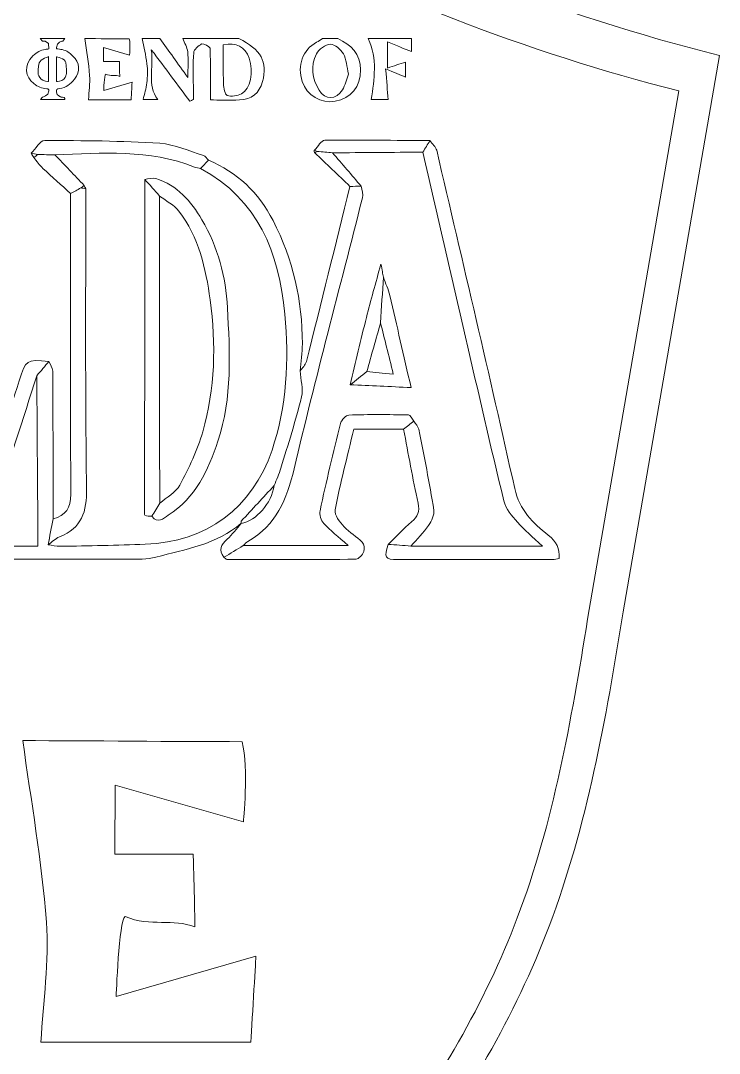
# Model space of a CAD drawing. Header units: inches. Extents: x 0 to 12, y 0 to 12.
# Drawn here: x 4.786 to 5.459, y 4.201 to 5.195 of the extents above; entities that cross this region are included whole.
import ezdxf

# ---------------------------------------------------------------- set-up
doc = ezdxf.new("R2010")
doc.units = ezdxf.units.IN
doc.header["$MEASUREMENT"] = 0

msp = doc.modelspace()

# ---------------------------------------------------------------- linework, layer by layer
at = {"color": 250, "lineweight": 0}
msp.add_line((5.36613, 4.62621), (5.45862, 5.16136), dxfattribs=at)
at = {"color": 5, "lineweight": 0}
msp.add_line((5.33192, 4.61898), (5.41979, 5.12738), dxfattribs=at)
at = {"color": 250, "lineweight": 0}
msp.add_arc((5.92303, 7.0067), 1.90288, 227.07072, 255.87394, dxfattribs=at)
at = {"color": 5, "lineweight": 0}
msp.add_arc((5.86098, 6.88044), 1.80773, 227.07072, 255.87394, dxfattribs=at)
at = {"color": 1, "lineweight": 0}
for points, knots in [([(4.82886, 5.17769), (4.82886, 5.17769), (4.82693, 5.17522), (4.82693, 5.17522), (4.82693, 5.17522), (4.82071, 5.1744), (4.82075, 5.16912), (4.82075, 5.16875), (4.82075, 5.16838), (4.82075, 5.16789), (4.82267, 5.16759), (4.82454, 5.16736), (4.82638, 5.167), (4.83109, 5.16609), (4.83282, 5.16425), (4.83639, 5.16103), (4.84336, 5.15474), (4.84402, 5.14592), (4.8381, 5.13865), (4.83375, 5.1333), (4.83038, 5.13076), (4.82374, 5.12958), (4.82073, 5.12905), (4.82072, 5.12912), (4.82075, 5.12605), (4.82078, 5.12261), (4.82534, 5.12139), (4.82534, 5.12139), (4.82534, 5.12139), (4.82629, 5.12137), (4.82677, 5.12137), (4.82916, 5.12136), (4.82893, 5.11892), (4.82893, 5.11892), (4.82893, 5.11892), (4.80531, 5.11892), (4.80531, 5.11892), (4.80531, 5.11892), (4.80726, 5.12137), (4.80726, 5.12137), (4.80726, 5.12137), (4.81334, 5.12224), (4.8134, 5.12743), (4.81341, 5.12872), (4.8132, 5.12921), (4.81167, 5.12936), (4.80619, 5.1299), (4.80341, 5.13106), (4.79888, 5.13445), (4.79118, 5.14021), (4.78861, 5.15257), (4.79817, 5.161), (4.80232, 5.16466), (4.80481, 5.16636), (4.81019, 5.16728), (4.81117, 5.16745), (4.81216, 5.16755), (4.81344, 5.16772), (4.81334, 5.16943), (4.81309, 5.17283), (4.81309, 5.17283), (4.81309, 5.17283), (4.80985, 5.17513), (4.80985, 5.17513), (4.80985, 5.17513), (4.80728, 5.17522), (4.80728, 5.17522), (4.80728, 5.17522), (4.80525, 5.17769), (4.80525, 5.17769), (4.80525, 5.17769), (4.82886, 5.17769), (4.82886, 5.17769)], [0, 0, 0, 0, 1, 1, 1, 2, 2, 2, 3, 3, 3, 4, 4, 4, 5, 5, 5, 6, 6, 6, 7, 7, 7, 8, 8, 8, 9, 9, 9, 10, 10, 10, 11, 11, 11, 12, 12, 12, 13, 13, 13, 14, 14, 14, 15, 15, 15, 16, 16, 16, 17, 17, 17, 18, 18, 18, 19, 19, 19, 20, 20, 20, 21, 21, 21, 22, 22, 22, 23, 23, 23, 24, 24, 24, 24]), ([(4.89086, 5.17743), (4.89215, 5.17215), (4.8911, 5.1618), (4.8911, 5.1618), (4.8911, 5.1618), (4.8661, 5.16897), (4.8661, 5.16897), (4.8661, 5.16897), (4.86602, 5.15548), (4.86602, 5.15548), (4.86602, 5.15548), (4.88133, 5.15548), (4.88133, 5.15548), (4.88133, 5.15548), (4.88165, 5.14406), (4.88165, 5.14132), (4.87738, 5.1431), (4.87311, 5.14124), (4.86804, 5.14335), (4.86683, 5.1426), (4.86631, 5.12776), (4.86631, 5.12776), (4.86631, 5.12776), (4.89356, 5.13566), (4.89356, 5.13566), (4.89356, 5.13566), (4.89286, 5.12384), (4.89256, 5.11887), (4.87748, 5.11887), (4.86335, 5.11887), (4.85165, 5.11887), (4.85208, 5.12685), (4.8533, 5.13463), (4.85272, 5.14228), (4.85183, 5.15411), (4.84971, 5.16586), (4.84811, 5.17764), (4.86115, 5.17764), (4.87782, 5.17743), (4.89086, 5.17743)], [0, 0, 0, 0, 1, 1, 1, 2, 2, 2, 3, 3, 3, 4, 4, 4, 5, 5, 5, 6, 6, 6, 7, 7, 7, 8, 8, 8, 9, 9, 9, 10, 10, 10, 11, 11, 11, 12, 12, 12, 13, 13, 13, 13]), ([(4.99615, 5.17764), (5.01754, 5.16752), (5.02444, 5.15501), (5.01904, 5.13626), (5.01585, 5.12519), (5.00872, 5.11893), (4.99707, 5.11864), (4.98691, 5.11838), (4.97675, 5.11858), (4.96893, 5.11858), (4.96893, 5.13544), (4.96916, 5.15195), (4.96855, 5.16842), (4.96849, 5.17), (4.96231, 5.17328), (4.9605, 5.17245), (4.95722, 5.17094), (4.95313, 5.1671), (4.95284, 5.16392), (4.9519, 5.15341), (4.9525, 5.14277), (4.95251, 5.13218), (4.95251, 5.12783), (4.95251, 5.12348), (4.95251, 5.11912), (4.95137, 5.11853), (4.95024, 5.11794), (4.94911, 5.11735), (4.93754, 5.13284), (4.92598, 5.14833), (4.91207, 5.16696), (4.91479, 5.14887), (4.90734, 5.13312), (4.91832, 5.11897), (4.91346, 5.11897), (4.90787, 5.11897), (4.9041, 5.11897), (4.9054, 5.12433), (4.90727, 5.12966), (4.90786, 5.13513), (4.90851, 5.14116), (4.90858, 5.1474), (4.90785, 5.15342), (4.90685, 5.16156), (4.90485, 5.16957), (4.90327, 5.17764), (4.90898, 5.17764), (4.91468, 5.17764), (4.92038, 5.17764), (4.9289, 5.16577), (4.93742, 5.1539), (4.94727, 5.14017), (4.94727, 5.14988), (4.94783, 5.15741), (4.94705, 5.16481), (4.94659, 5.1692), (4.94401, 5.17337), (4.94238, 5.17764), (4.9603, 5.17764), (4.97822, 5.17764), (4.99615, 5.17764)], [0, 0, 0, 0, 1, 1, 1, 2, 2, 2, 3, 3, 3, 4, 4, 4, 5, 5, 5, 6, 6, 6, 7, 7, 7, 8, 8, 8, 9, 9, 9, 10, 10, 10, 11, 11, 11, 12, 12, 12, 13, 13, 13, 14, 14, 14, 15, 15, 15, 16, 16, 16, 17, 17, 17, 18, 18, 18, 19, 19, 19, 20, 20, 20, 20]), ([(5.09146, 5.17764), (5.10429, 5.17163), (5.11342, 5.16307), (5.11334, 5.14755), (5.11326, 5.13134), (5.10445, 5.12017), (5.08895, 5.11729), (5.07565, 5.11481), (5.06156, 5.12327), (5.05725, 5.1363), (5.05219, 5.1516), (5.05783, 5.16705), (5.071, 5.17412), (5.07299, 5.17519), (5.07487, 5.17646), (5.0768, 5.17764), (5.08169, 5.17764), (5.08658, 5.17764), (5.09146, 5.17764)], [0, 0, 0, 0, 1, 1, 1, 2, 2, 2, 3, 3, 3, 4, 4, 4, 5, 5, 5, 6, 6, 6, 6]), ([(5.16234, 5.17764), (5.16234, 5.17238), (5.16234, 5.16713), (5.16234, 5.1651), (5.1557, 5.16779), (5.14843, 5.17074), (5.13917, 5.17449), (5.13917, 5.16455), (5.13917, 5.15828), (5.13917, 5.14932), (5.1454, 5.15136), (5.15113, 5.15324), (5.15666, 5.15505), (5.15666, 5.15105), (5.15666, 5.1453), (5.15666, 5.14066), (5.15162, 5.1427), (5.14593, 5.14501), (5.13753, 5.14841), (5.13853, 5.13639), (5.13924, 5.12791), (5.13998, 5.11899), (5.13643, 5.11899), (5.12949, 5.11899), (5.12368, 5.11899), (5.12657, 5.13875), (5.12986, 5.15838), (5.12079, 5.17764), (5.13464, 5.17764), (5.14849, 5.17764), (5.16234, 5.17764)], [0, 0, 0, 0, 1, 1, 1, 2, 2, 2, 3, 3, 3, 4, 4, 4, 5, 5, 5, 6, 6, 6, 7, 7, 7, 8, 8, 8, 9, 9, 9, 10, 10, 10, 10]), ([(4.98135, 5.1717), (4.98135, 5.15902), (4.98108, 5.14656), (4.98152, 5.13412), (4.98166, 5.13017), (4.98282, 5.12375), (4.9851, 5.12295), (4.98906, 5.12156), (4.99486, 5.12247), (4.99879, 5.12452), (5.00758, 5.1291), (5.0107, 5.14564), (5.00624, 5.15882), (5.00231, 5.17042), (4.99395, 5.17373), (4.98135, 5.1717)], [0, 0, 0, 0, 1, 1, 1, 2, 2, 2, 3, 3, 3, 4, 4, 4, 5, 5, 5, 5]), ([(5.10172, 5.1435), (5.10008, 5.15066), (5.09984, 5.1576), (5.09683, 5.16299), (5.09445, 5.16726), (5.08853, 5.17236), (5.08445, 5.17215), (5.07965, 5.1719), (5.07313, 5.16731), (5.07087, 5.16283), (5.06504, 5.15128), (5.06686, 5.139), (5.07343, 5.12804), (5.07924, 5.11838), (5.09014, 5.11851), (5.09595, 5.12822), (5.09876, 5.13293), (5.09993, 5.13861), (5.10172, 5.1435)], [0, 0, 0, 0, 1, 1, 1, 2, 2, 2, 3, 3, 3, 4, 4, 4, 5, 5, 5, 6, 6, 6, 6]), ([(4.81328, 5.16029), (4.81328, 5.16029), (4.80558, 5.15834), (4.80427, 5.15434), (4.80296, 5.15034), (4.80307, 5.14358), (4.80307, 5.14358), (4.80307, 5.14358), (4.80419, 5.14035), (4.80593, 5.13864), (4.80767, 5.13692), (4.81328, 5.13628), (4.81328, 5.13628), (4.81328, 5.13628), (4.81328, 5.16029), (4.81328, 5.16029)], [0, 0, 0, 0, 1, 1, 1, 2, 2, 2, 3, 3, 3, 4, 4, 4, 5, 5, 5, 5]), ([(4.8209, 5.13623), (4.82124, 5.13623), (4.82592, 5.13671), (4.82792, 5.13852), (4.82993, 5.14033), (4.83031, 5.14362), (4.83031, 5.14362), (4.83031, 5.14362), (4.8306, 5.15091), (4.82986, 5.15474), (4.82912, 5.15857), (4.82089, 5.16006), (4.82089, 5.16006), (4.82089, 5.16006), (4.8209, 5.14727), (4.8209, 5.13623)], [0, 0, 0, 0, 1, 1, 1, 2, 2, 2, 3, 3, 3, 4, 4, 4, 5, 5, 5, 5])]:
    msp.add_open_spline(points, degree=3, knots=knots, dxfattribs=at)
at = {"color": 5, "lineweight": 0}
for points, knots in [([(4.967, 5.06068), (4.96449, 5.058), (4.96198, 5.05531), (4.95947, 5.05263), (4.95751, 5.05307), (4.95545, 5.05326), (4.9536, 5.05399), (4.91002, 5.07134), (4.86459, 5.06755), (4.81934, 5.06581), (4.81383, 5.0659), (4.80833, 5.06598), (4.80282, 5.06607), (4.80065, 5.06647), (4.79848, 5.06687), (4.79632, 5.06727), (4.8007, 5.07153), (4.80508, 5.07945), (4.80948, 5.07947), (4.84642, 5.07959), (4.88343, 5.07927), (4.92028, 5.07687), (4.93449, 5.07595), (4.94836, 5.06944), (4.9623, 5.06517), (4.96415, 5.06461), (4.96544, 5.06223), (4.967, 5.06068)], [0, 0, 0, 0, 1, 1, 1, 2, 2, 2, 3, 3, 3, 4, 4, 4, 5, 5, 5, 6, 6, 6, 7, 7, 7, 8, 8, 8, 9, 9, 9, 9]), ([(5.18017, 5.07944), (5.17787, 5.07576), (5.17558, 5.07208), (5.17328, 5.0684), (5.14434, 5.06818), (5.11539, 5.06796), (5.08644, 5.06774), (5.08157, 5.06817), (5.0767, 5.0686), (5.07182, 5.06902), (5.07092, 5.06948), (5.07001, 5.06993), (5.06911, 5.07038), (5.07241, 5.07366), (5.07568, 5.07974), (5.07902, 5.07979), (5.11273, 5.08024), (5.14645, 5.0797), (5.18017, 5.07944)], [0, 0, 0, 0, 1, 1, 1, 2, 2, 2, 3, 3, 3, 4, 4, 4, 5, 5, 5, 6, 6, 6, 6]), ([(5.18017, 5.07944), (5.18239, 5.07636), (5.18586, 5.07357), (5.18666, 5.07015), (5.21198, 4.96173), (5.23753, 4.85337), (5.26172, 4.7447), (5.2663, 4.7241), (5.2794, 4.71136), (5.29393, 4.69991), (5.30221, 4.69339), (5.30517, 4.68734), (5.30451, 4.67728), (5.30239, 4.677), (5.30013, 4.67646), (5.29787, 4.67646), (5.24824, 4.67641), (5.19861, 4.67639), (5.14898, 4.67644), (5.1369, 4.67645), (5.13588, 4.67824), (5.1401, 4.69104), (5.14734, 4.69048), (5.15458, 4.68991), (5.16181, 4.68934), (5.20306, 4.68934), (5.24431, 4.68934), (5.28845, 4.68934), (5.27878, 4.69843), (5.27089, 4.70479), (5.26434, 4.71232), (5.25903, 4.71842), (5.2531, 4.72536), (5.25126, 4.73287), (5.23843, 4.78528), (5.22659, 4.83793), (5.21443, 4.8905), (5.20072, 4.9498), (5.187, 5.0091), (5.17328, 5.0684), (5.17558, 5.07208), (5.17787, 5.07576), (5.18017, 5.07944)], [0, 0, 0, 0, 1, 1, 1, 2, 2, 2, 3, 3, 3, 4, 4, 4, 5, 5, 5, 6, 6, 6, 7, 7, 7, 8, 8, 8, 9, 9, 9, 10, 10, 10, 11, 11, 11, 12, 12, 12, 13, 13, 13, 14, 14, 14, 14]), ([(4.84746, 5.03629), (4.83809, 5.04613), (4.82872, 5.05597), (4.81935, 5.06581), (4.86459, 5.06755), (4.91002, 5.07134), (4.9536, 5.05399), (4.95545, 5.05326), (4.95751, 5.05307), (4.95947, 5.05263), (5.01516, 5.02256), (5.03487, 4.97199), (5.04046, 4.91265), (5.04466, 4.86802), (5.04264, 4.82416), (5.02819, 4.78152), (5.00938, 4.72602), (4.96495, 4.6933), (4.90626, 4.69113), (4.87905, 4.69013), (4.85183, 4.68967), (4.82461, 4.68915), (4.82065, 4.68908), (4.81668, 4.69009), (4.81272, 4.6906), (4.81638, 4.69317), (4.81972, 4.69652), (4.82375, 4.69817), (4.84509, 4.70691), (4.85013, 4.72226), (4.84979, 4.74492), (4.84831, 4.84101), (4.84906, 4.93713), (4.84901, 5.03323), (4.84849, 5.03425), (4.84798, 5.03527), (4.84746, 5.03629)], [0, 0, 0, 0, 1, 1, 1, 2, 2, 2, 3, 3, 3, 4, 4, 4, 5, 5, 5, 6, 6, 6, 7, 7, 7, 8, 8, 8, 9, 9, 9, 10, 10, 10, 11, 11, 11, 12, 12, 12, 12]), ([(5.11404, 5.03565), (5.10484, 5.04635), (5.09564, 5.05704), (5.08644, 5.06774), (5.11539, 5.06796), (5.14434, 5.06818), (5.17328, 5.0684), (5.187, 5.0091), (5.20072, 4.9498), (5.21443, 4.8905), (5.22659, 4.83793), (5.23843, 4.78528), (5.25126, 4.73287), (5.2531, 4.72536), (5.25903, 4.71842), (5.26434, 4.71232), (5.27089, 4.70479), (5.27878, 4.69843), (5.28845, 4.68934), (5.24431, 4.68934), (5.20306, 4.68934), (5.16181, 4.68934), (5.16756, 4.69594), (5.17386, 4.70216), (5.17884, 4.7093), (5.18174, 4.71344), (5.18466, 4.7194), (5.18393, 4.72396), (5.17973, 4.74999), (5.17454, 4.77586), (5.16938, 4.80173), (5.16882, 4.80453), (5.16629, 4.80694), (5.16467, 4.80954), (5.16293, 4.81163), (5.16123, 4.81549), (5.15944, 4.81553), (5.14034, 4.81595), (5.12122, 4.81612), (5.10214, 4.81539), (5.09928, 4.81529), (5.09492, 4.81066), (5.0941, 4.80741), (5.08707, 4.77951), (5.08045, 4.7515), (5.07439, 4.72338), (5.07359, 4.71966), (5.07546, 4.71407), (5.0781, 4.71115), (5.08426, 4.70433), (5.09165, 4.69861), (5.10148, 4.68981), (5.0655, 4.68981), (5.03304, 4.68981), (5.00058, 4.68982), (5.00207, 4.6912), (5.00335, 4.69294), (5.00506, 4.69392), (5.03219, 4.70945), (5.04244, 4.73445), (5.04943, 4.76383), (5.07017, 4.85098), (5.09329, 4.93757), (5.11524, 5.02445), (5.11611, 5.02786), (5.1145, 5.0319), (5.11404, 5.03565)], [0, 0, 0, 0, 1, 1, 1, 2, 2, 2, 3, 3, 3, 4, 4, 4, 5, 5, 5, 6, 6, 6, 7, 7, 7, 8, 8, 8, 9, 9, 9, 10, 10, 10, 11, 11, 11, 12, 12, 12, 13, 13, 13, 14, 14, 14, 15, 15, 15, 16, 16, 16, 17, 17, 17, 18, 18, 18, 19, 19, 19, 20, 20, 20, 21, 21, 21, 22, 22, 22, 22]), ([(5.07182, 5.06902), (5.07093, 5.06868), (5.07005, 5.06833), (5.06916, 5.06798), (5.06899, 5.06851), (5.06876, 5.06903), (5.0687, 5.06957), (5.06867, 5.06982), (5.06896, 5.07011), (5.06911, 5.07038), (5.07001, 5.06993), (5.07092, 5.06948), (5.07182, 5.06902)], [0, 0, 0, 0, 1, 1, 1, 2, 2, 2, 3, 3, 3, 4, 4, 4, 4]), ([(5.07182, 5.06902), (5.0767, 5.0686), (5.08157, 5.06817), (5.08644, 5.06774), (5.09564, 5.05704), (5.10484, 5.04635), (5.11404, 5.03565), (5.11044, 5.03557), (5.10684, 5.03549), (5.10323, 5.03541), (5.09187, 5.04627), (5.08051, 5.05713), (5.06916, 5.06798), (5.07005, 5.06833), (5.07093, 5.06868), (5.07182, 5.06902)], [0, 0, 0, 0, 1, 1, 1, 2, 2, 2, 3, 3, 3, 4, 4, 4, 5, 5, 5, 5]), ([(4.967, 5.06068), (4.99477, 5.04884), (5.01503, 5.02995), (5.02917, 5.00254), (5.04853, 4.96503), (5.05735, 4.92571), (5.05738, 4.88401), (5.05738, 4.87529), (5.05596, 4.86656), (5.0552, 4.85784), (5.0558, 4.84951), (5.05849, 4.84067), (5.05661, 4.83295), (5.05097, 4.80985), (5.04363, 4.78717), (5.03674, 4.76439), (5.035, 4.75866), (5.03246, 4.75317), (5.03029, 4.74757), (5.0197, 4.73618), (5.00911, 4.7248), (4.99859, 4.71336), (4.99817, 4.7129), (4.99846, 4.71179), (4.99842, 4.71099), (4.99842, 4.71099), (4.99845, 4.71125), (4.99845, 4.71125), (4.97496, 4.69081), (4.94502, 4.68635), (4.91651, 4.67868), (4.90803, 4.6764), (4.89873, 4.67669), (4.88981, 4.67669), (4.7355, 4.67658), (4.5812, 4.67647), (4.4269, 4.67689), (4.41501, 4.67692), (4.41035, 4.67258), (4.40735, 4.66187), (4.40038, 4.63703), (4.39203, 4.61258), (4.38484, 4.5878), (4.38237, 4.57926), (4.3788, 4.57577), (4.3691, 4.5758), (4.24615, 4.57606), (4.12319, 4.57591), (4.00024, 4.57545), (3.98863, 4.5754), (3.98424, 4.58022), (3.98409, 4.59084), (3.9895, 4.59038), (3.9949, 4.58991), (4.00032, 4.58944), (4.00559, 4.58919), (4.01086, 4.58873), (4.01613, 4.58873), (4.10516, 4.58869), (4.1942, 4.5887), (4.28323, 4.5887), (4.30803, 4.5887), (4.33283, 4.58845), (4.35762, 4.58895), (4.36163, 4.58903), (4.36812, 4.59152), (4.36915, 4.59443), (4.38012, 4.62539), (4.39022, 4.65665), (4.40056, 4.68784), (4.40538, 4.68827), (4.41021, 4.68907), (4.41503, 4.68908), (4.4728, 4.68917), (4.53056, 4.68912), (4.58833, 4.68916), (4.59264, 4.68917), (4.59696, 4.68953), (4.6023, 4.68977), (4.6023, 4.70839), (4.60241, 4.72581), (4.60228, 4.74323), (4.60202, 4.77981), (4.60163, 4.81639), (4.60129, 4.85297), (4.60508, 4.85689), (4.60886, 4.86081), (4.61264, 4.86473), (4.61391, 4.86162), (4.61625, 4.85852), (4.61627, 4.8554), (4.61658, 4.80735), (4.61658, 4.75929), (4.61666, 4.71123), (4.61545, 4.7057), (4.61391, 4.7002), (4.61326, 4.6946), (4.61308, 4.69298), (4.61545, 4.69105), (4.61665, 4.68926), (4.67837, 4.68926), (4.74008, 4.68926), (4.80279, 4.68926), (4.80279, 4.7011), (4.80285, 4.71122), (4.80278, 4.72133), (4.80249, 4.76529), (4.80217, 4.80924), (4.80185, 4.8532), (4.80577, 4.85783), (4.80969, 4.86245), (4.81361, 4.86708), (4.81485, 4.86399), (4.81716, 4.86091), (4.81719, 4.85781), (4.81752, 4.81037), (4.81756, 4.76293), (4.81767, 4.71549), (4.81602, 4.70719), (4.81437, 4.69889), (4.81272, 4.6906), (4.81668, 4.69009), (4.82065, 4.68908), (4.82461, 4.68915), (4.85183, 4.68967), (4.87905, 4.69013), (4.90626, 4.69113), (4.96495, 4.6933), (5.00938, 4.72602), (5.02819, 4.78152), (5.04264, 4.82416), (5.04466, 4.86802), (5.04046, 4.91265), (5.03487, 4.97199), (5.01516, 5.02256), (4.95946, 5.05263), (4.96198, 5.05531), (4.96449, 5.058), (4.967, 5.06068)], [0, 0, 0, 0, 1, 1, 1, 2, 2, 2, 3, 3, 3, 4, 4, 4, 5, 5, 5, 6, 6, 6, 7, 7, 7, 8, 8, 8, 9, 9, 9, 10, 10, 10, 11, 11, 11, 12, 12, 12, 13, 13, 13, 14, 14, 14, 15, 15, 15, 16, 16, 16, 17, 17, 17, 18, 18, 18, 19, 19, 19, 20, 20, 20, 21, 21, 21, 22, 22, 22, 23, 23, 23, 24, 24, 24, 25, 25, 25, 26, 26, 26, 27, 27, 27, 28, 28, 28, 29, 29, 29, 30, 30, 30, 31, 31, 31, 32, 32, 32, 33, 33, 33, 34, 34, 34, 35, 35, 35, 36, 36, 36, 37, 37, 37, 38, 38, 38, 39, 39, 39, 40, 40, 40, 41, 41, 41, 42, 42, 42, 43, 43, 43, 44, 44, 44, 45, 45, 45, 46, 46, 46, 46]), ([(4.71729, 4.71826), (4.72966, 4.71746), (4.74205, 4.71597), (4.75437, 4.71642), (4.75694, 4.71652), (4.76011, 4.72353), (4.76152, 4.72784), (4.77515, 4.76957), (4.78846, 4.8114), (4.80186, 4.8532), (4.80217, 4.80924), (4.80249, 4.76529), (4.80278, 4.72133), (4.80285, 4.71122), (4.80279, 4.7011), (4.80279, 4.68926), (4.74008, 4.68926), (4.67837, 4.68926), (4.61666, 4.68926), (4.62557, 4.69718), (4.634, 4.70574), (4.64354, 4.71279), (4.65075, 4.71812), (4.6539, 4.72355), (4.65387, 4.73285), (4.65351, 4.83155), (4.65368, 4.93026), (4.6536, 5.02897), (4.65359, 5.03287), (4.6525, 5.03678), (4.65192, 5.04068), (4.64036, 5.04935), (4.6288, 5.05802), (4.61723, 5.0667), (4.66127, 5.06669), (4.7053, 5.06669), (4.74934, 5.06669), (4.73801, 5.05812), (4.72668, 5.04956), (4.71535, 5.04099), (4.71445, 5.0368), (4.71277, 5.03262), (4.71277, 5.02843), (4.71262, 4.92918), (4.71262, 4.82994), (4.71277, 4.73069), (4.71278, 4.72653), (4.71445, 4.72236), (4.71535, 4.7182), (4.716, 4.71824), (4.71664, 4.71826), (4.71729, 4.71826)], [0, 0, 0, 0, 1, 1, 1, 2, 2, 2, 3, 3, 3, 4, 4, 4, 5, 5, 5, 6, 6, 6, 7, 7, 7, 8, 8, 8, 9, 9, 9, 10, 10, 10, 11, 11, 11, 12, 12, 12, 13, 13, 13, 14, 14, 14, 15, 15, 15, 16, 16, 16, 17, 17, 17, 17]), ([(4.80282, 5.06607), (4.80151, 5.06513), (4.80019, 5.06419), (4.79888, 5.06326), (4.79803, 5.0646), (4.79717, 5.06593), (4.79632, 5.06727), (4.79848, 5.06687), (4.80065, 5.06647), (4.80282, 5.06607)], [0, 0, 0, 0, 1, 1, 1, 2, 2, 2, 3, 3, 3, 3]), ([(4.80282, 5.06607), (4.80833, 5.06598), (4.81383, 5.0659), (4.81935, 5.06581), (4.82872, 5.05597), (4.83809, 5.04613), (4.84746, 5.03629), (4.84636, 5.0355), (4.84526, 5.03471), (4.84416, 5.03392), (4.84092, 5.03214), (4.83768, 5.03036), (4.83444, 5.02858), (4.82555, 5.03662), (4.81654, 5.04454), (4.80783, 5.05276), (4.8045, 5.0559), (4.80184, 5.05974), (4.79888, 5.06326), (4.80019, 5.06419), (4.80151, 5.06513), (4.80282, 5.06607)], [0, 0, 0, 0, 1, 1, 1, 2, 2, 2, 3, 3, 3, 4, 4, 4, 5, 5, 5, 6, 6, 6, 7, 7, 7, 7]), ([(4.91252, 4.71803), (4.91823, 4.71026), (4.9238, 4.71617), (4.9283, 4.71901), (4.95473, 4.73566), (4.96675, 4.76224), (4.97614, 4.79041), (4.99011, 4.83232), (4.98762, 4.87568), (4.98533, 4.91858), (4.98375, 4.94824), (4.9763, 4.97729), (4.96075, 5.00339), (4.95012, 5.02122), (4.93695, 5.03652), (4.91631, 5.04305), (4.91322, 5.04403), (4.90933, 5.04251), (4.90581, 5.04215), (4.90574, 4.93637), (4.90567, 4.83059), (4.90561, 4.72481), (4.90561, 4.72278), (4.90497, 4.71971), (4.90598, 4.71897), (4.90755, 4.71782), (4.91028, 4.71826), (4.91252, 4.71803)], [0, 0, 0, 0, 1, 1, 1, 2, 2, 2, 3, 3, 3, 4, 4, 4, 5, 5, 5, 6, 6, 6, 7, 7, 7, 8, 8, 8, 9, 9, 9, 9]), ([(4.92011, 4.73052), (4.91758, 4.72636), (4.91505, 4.72219), (4.91252, 4.71803), (4.91028, 4.71826), (4.90755, 4.71782), (4.90598, 4.71897), (4.90497, 4.71971), (4.90561, 4.72278), (4.90561, 4.72481), (4.90567, 4.83059), (4.90574, 4.93637), (4.90581, 5.04215), (4.91056, 5.03681), (4.91531, 5.03147), (4.92006, 5.02613), (4.92007, 4.92759), (4.92009, 4.82906), (4.92011, 4.73052)], [0, 0, 0, 0, 1, 1, 1, 2, 2, 2, 3, 3, 3, 4, 4, 4, 5, 5, 5, 6, 6, 6, 6]), ([(4.90581, 5.04215), (4.90933, 5.04251), (4.91322, 5.04403), (4.91631, 5.04305), (4.93695, 5.03652), (4.95012, 5.02122), (4.96075, 5.00339), (4.9763, 4.97729), (4.98375, 4.94824), (4.98533, 4.91858), (4.98762, 4.87568), (4.99011, 4.83232), (4.97614, 4.79041), (4.96675, 4.76224), (4.95473, 4.73566), (4.9283, 4.71901), (4.9238, 4.71617), (4.91823, 4.71026), (4.91252, 4.71803), (4.91505, 4.72219), (4.91758, 4.72636), (4.92011, 4.73052), (4.92674, 4.73629), (4.93565, 4.74084), (4.93954, 4.74808), (4.94832, 4.76442), (4.95644, 4.78156), (4.96154, 4.79932), (4.97347, 4.84089), (4.97451, 4.88362), (4.96866, 4.92628), (4.96451, 4.95661), (4.9578, 4.98657), (4.93863, 5.0116), (4.934, 5.01764), (4.92633, 5.02135), (4.92006, 5.02613), (4.91531, 5.03147), (4.91056, 5.03681), (4.90581, 5.04215)], [0, 0, 0, 0, 1, 1, 1, 2, 2, 2, 3, 3, 3, 4, 4, 4, 5, 5, 5, 6, 6, 6, 7, 7, 7, 8, 8, 8, 9, 9, 9, 10, 10, 10, 11, 11, 11, 12, 12, 12, 13, 13, 13, 13]), ([(4.81272, 4.69059), (4.81437, 4.69889), (4.81602, 4.70719), (4.81767, 4.71549), (4.82952, 4.71904), (4.83471, 4.72578), (4.83463, 4.73933), (4.83405, 4.83574), (4.83439, 4.93216), (4.83444, 5.02858), (4.83768, 5.03036), (4.84092, 5.03214), (4.84416, 5.03392), (4.84577, 5.03369), (4.84739, 5.03346), (4.84901, 5.03323), (4.84906, 4.93713), (4.84831, 4.84101), (4.84979, 4.74492), (4.85013, 4.72226), (4.84509, 4.70691), (4.82375, 4.69817), (4.81972, 4.69652), (4.81638, 4.69317), (4.81272, 4.69059)], [0, 0, 0, 0, 1, 1, 1, 2, 2, 2, 3, 3, 3, 4, 4, 4, 5, 5, 5, 6, 6, 6, 7, 7, 7, 8, 8, 8, 8]), ([(4.84746, 5.03629), (4.84798, 5.03527), (4.84849, 5.03425), (4.84901, 5.03323), (4.84739, 5.03346), (4.84577, 5.03369), (4.84416, 5.03392), (4.84526, 5.03471), (4.84636, 5.0355), (4.84746, 5.03629)], [0, 0, 0, 0, 1, 1, 1, 2, 2, 2, 3, 3, 3, 3]), ([(5.03029, 4.74757), (5.03246, 4.75317), (5.035, 4.75866), (5.03674, 4.76439), (5.04363, 4.78717), (5.05097, 4.80985), (5.05661, 4.83295), (5.05849, 4.84067), (5.0558, 4.84951), (5.0552, 4.85784), (5.05728, 4.86083), (5.06043, 4.86355), (5.06127, 4.86685), (5.07543, 4.92299), (5.0893, 4.97921), (5.10323, 5.03541), (5.10684, 5.03549), (5.11044, 5.03557), (5.11404, 5.03565), (5.1145, 5.0319), (5.11611, 5.02786), (5.11524, 5.02445), (5.09329, 4.93757), (5.07017, 4.85098), (5.04943, 4.76383), (5.04244, 4.73445), (5.03219, 4.70945), (5.00506, 4.69392), (5.00335, 4.69294), (5.00207, 4.6912), (5.00058, 4.68982), (4.99437, 4.68607), (4.98816, 4.68232), (4.98195, 4.67857), (4.97616, 4.68561), (4.97923, 4.69064), (4.98507, 4.69595), (4.99005, 4.70048), (4.99403, 4.70611), (4.99845, 4.71125), (4.99845, 4.71125), (4.99842, 4.71099), (4.99842, 4.71099), (5.01324, 4.71388), (5.02765, 4.73042), (5.03029, 4.74757)], [0, 0, 0, 0, 1, 1, 1, 2, 2, 2, 3, 3, 3, 4, 4, 4, 5, 5, 5, 6, 6, 6, 7, 7, 7, 8, 8, 8, 9, 9, 9, 10, 10, 10, 11, 11, 11, 12, 12, 12, 13, 13, 13, 14, 14, 14, 15, 15, 15, 15]), ([(5.13539, 4.94817), (5.13475, 4.95147), (5.13412, 4.95476), (5.13299, 4.96062), (5.12789, 4.94196), (5.12318, 4.92578), (5.11906, 4.90945), (5.11363, 4.88791), (5.10867, 4.86626), (5.1035, 4.84465), (5.12257, 4.84374), (5.14164, 4.84282), (5.162, 4.84185), (5.15485, 4.8729), (5.14834, 4.90164), (5.14152, 4.93031), (5.14007, 4.9364), (5.13746, 4.94222), (5.13539, 4.94817)], [0, 0, 0, 0, 1, 1, 1, 2, 2, 2, 3, 3, 3, 4, 4, 4, 5, 5, 5, 6, 6, 6, 6]), ([(5.13539, 4.94817), (5.13448, 4.93353), (5.13358, 4.91889), (5.13267, 4.90425), (5.12826, 4.88858), (5.12384, 4.87291), (5.11943, 4.85725), (5.11412, 4.85305), (5.10882, 4.84885), (5.10351, 4.84466), (5.10867, 4.86626), (5.11363, 4.88791), (5.11906, 4.90945), (5.12318, 4.92578), (5.12789, 4.94196), (5.13299, 4.96062), (5.13412, 4.95476), (5.13475, 4.95147), (5.13539, 4.94817)], [0, 0, 0, 0, 1, 1, 1, 2, 2, 2, 3, 3, 3, 4, 4, 4, 5, 5, 5, 6, 6, 6, 6]), ([(5.13539, 4.94817), (5.13746, 4.94222), (5.14007, 4.9364), (5.14152, 4.93031), (5.14834, 4.90164), (5.15485, 4.8729), (5.162, 4.84185), (5.14164, 4.84282), (5.12257, 4.84374), (5.10351, 4.84466), (5.10882, 4.84885), (5.11412, 4.85305), (5.11943, 4.85725), (5.12704, 4.85651), (5.13465, 4.85578), (5.1449, 4.85479), (5.1403, 4.87341), (5.13649, 4.88883), (5.13267, 4.90425), (5.13358, 4.91889), (5.13448, 4.93353), (5.13539, 4.94817)], [0, 0, 0, 0, 1, 1, 1, 2, 2, 2, 3, 3, 3, 4, 4, 4, 5, 5, 5, 6, 6, 6, 7, 7, 7, 7]), ([(4.71729, 4.71826), (4.72165, 4.72239), (4.72601, 4.72651), (4.73037, 4.73063), (4.74347, 4.72754), (4.74935, 4.73224), (4.75309, 4.74589), (4.76253, 4.78038), (4.77415, 4.81428), (4.785, 4.84839), (4.79153, 4.86891), (4.79161, 4.86888), (4.8136, 4.86708), (4.80969, 4.86245), (4.80577, 4.85783), (4.80186, 4.8532), (4.78846, 4.8114), (4.77515, 4.76957), (4.76152, 4.72784), (4.76011, 4.72353), (4.75694, 4.71652), (4.75437, 4.71642), (4.74205, 4.71597), (4.72966, 4.71746), (4.71729, 4.71826)], [0, 0, 0, 0, 1, 1, 1, 2, 2, 2, 3, 3, 3, 4, 4, 4, 5, 5, 5, 6, 6, 6, 7, 7, 7, 8, 8, 8, 8]), ([(4.98195, 4.67857), (4.98816, 4.68232), (4.99437, 4.68607), (5.00058, 4.68982), (5.03304, 4.68981), (5.0655, 4.68981), (5.10148, 4.68981), (5.09165, 4.69861), (5.08426, 4.70433), (5.0781, 4.71115), (5.07546, 4.71407), (5.07359, 4.71966), (5.07439, 4.72338), (5.08045, 4.7515), (5.08707, 4.77951), (5.0941, 4.80741), (5.09492, 4.81066), (5.09928, 4.81529), (5.10214, 4.81539), (5.12122, 4.81612), (5.14034, 4.81595), (5.15944, 4.81553), (5.16123, 4.81549), (5.16293, 4.81163), (5.16467, 4.80954), (5.16138, 4.80695), (5.15809, 4.80436), (5.15479, 4.80176), (5.13901, 4.80176), (5.12323, 4.80176), (5.10691, 4.80176), (5.10057, 4.77535), (5.09382, 4.74989), (5.08886, 4.72409), (5.08796, 4.71936), (5.09353, 4.71247), (5.09763, 4.70794), (5.10268, 4.70234), (5.10969, 4.69854), (5.11505, 4.69316), (5.11687, 4.69133), (5.11746, 4.68656), (5.11643, 4.68403), (5.11519, 4.68099), (5.11162, 4.67676), (5.10903, 4.67674), (5.06758, 4.6763), (5.02613, 4.67643), (4.98468, 4.67655), (4.98377, 4.67655), (4.98286, 4.67787), (4.98195, 4.67857)], [0, 0, 0, 0, 1, 1, 1, 2, 2, 2, 3, 3, 3, 4, 4, 4, 5, 5, 5, 6, 6, 6, 7, 7, 7, 8, 8, 8, 9, 9, 9, 10, 10, 10, 11, 11, 11, 12, 12, 12, 13, 13, 13, 14, 14, 14, 15, 15, 15, 16, 16, 16, 17, 17, 17, 17]), ([(5.15479, 4.80176), (5.15809, 4.80436), (5.16138, 4.80695), (5.16467, 4.80954), (5.16629, 4.80694), (5.16882, 4.80453), (5.16938, 4.80173), (5.17454, 4.77586), (5.17973, 4.74999), (5.18393, 4.72396), (5.18466, 4.7194), (5.18174, 4.71344), (5.17884, 4.7093), (5.17386, 4.70216), (5.16756, 4.69594), (5.16181, 4.68934), (5.15458, 4.68991), (5.14734, 4.69048), (5.1401, 4.69104), (5.14755, 4.69835), (5.15473, 4.70598), (5.16257, 4.71285), (5.16827, 4.71785), (5.17056, 4.72258), (5.16876, 4.73064), (5.16349, 4.75421), (5.15936, 4.77804), (5.15479, 4.80176)], [0, 0, 0, 0, 1, 1, 1, 2, 2, 2, 3, 3, 3, 4, 4, 4, 5, 5, 5, 6, 6, 6, 7, 7, 7, 8, 8, 8, 9, 9, 9, 9]), ([(4.62974, 3.65683), (4.73247, 3.73329), (4.91282, 3.8675), (5.13798, 4.08692), (5.28386, 4.33629), (5.31605, 4.52113), (5.33192, 4.61898)], [0, 0, 0, 0, 0.0808468, 0.1419248, 0.197496, 0.2597021, 0.2597021, 0.2597021, 0.2597021])]:
    msp.add_open_spline(points, degree=3, knots=knots, dxfattribs=at)
at = {"color": 250, "lineweight": 0}
msp.add_open_spline([(4.62699, 3.61342), (4.73513, 3.6939), (4.92497, 3.83518), (5.16198, 4.06614), (5.31554, 4.32864), (5.34943, 4.52321), (5.36613, 4.62621)], degree=3, knots=[0, 0, 0, 0, 0.0808468, 0.1419248, 0.197496, 0.2597021, 0.2597021, 0.2597021, 0.2597021], dxfattribs=at)
at = {"color": 2, "lineweight": 0}
msp.add_open_spline([(4.99944, 4.50117), (5.00583, 4.4751), (5.00064, 4.42399), (5.00064, 4.42399), (5.00064, 4.42399), (4.87725, 4.45941), (4.87725, 4.45941), (4.87725, 4.45941), (4.87683, 4.39282), (4.87683, 4.39282), (4.87683, 4.39282), (4.95239, 4.39282), (4.95239, 4.39282), (4.95239, 4.39282), (4.95398, 4.33642), (4.95398, 4.32288), (4.93292, 4.33169), (4.91181, 4.32249), (4.88681, 4.33294), (4.88081, 4.32923), (4.87826, 4.25595), (4.87826, 4.25595), (4.87826, 4.25595), (5.01276, 4.29495), (5.01276, 4.29495), (5.01276, 4.29495), (5.0093, 4.23659), (5.00785, 4.21208), (4.93342, 4.21208), (4.86366, 4.21208), (4.80588, 4.21208), (4.80799, 4.25145), (4.81402, 4.28988), (4.81117, 4.32763), (4.80677, 4.38606), (4.79631, 4.44402), (4.78842, 4.50218), (4.85277, 4.50218), (4.93509, 4.50117), (4.99944, 4.50117)], degree=3, knots=[0, 0, 0, 0, 1, 1, 1, 2, 2, 2, 3, 3, 3, 4, 4, 4, 5, 5, 5, 6, 6, 6, 7, 7, 7, 8, 8, 8, 9, 9, 9, 10, 10, 10, 11, 11, 11, 12, 12, 12, 13, 13, 13, 13], dxfattribs=at)

doc.saveas('drawing.dxf')
